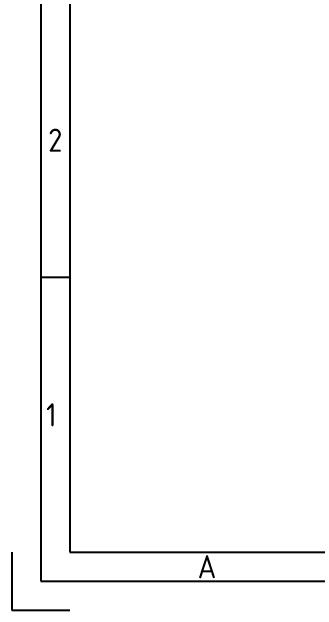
# Model space of a CAD drawing. Header units: millimetres. Extents: x 28040 to 97772, y -4599999986130 to 21571.
# Drawn here: x 63905 to 66612, y 10759 to 16061 of the extents above; entities that cross this region are included whole.
import ezdxf
from ezdxf.enums import TextEntityAlignment as Align

# ---------------------------------------------------------------- set-up
doc = ezdxf.new("R2010")
doc.units = ezdxf.units.MM
doc.header["$LTSCALE"] = 200
doc.header["$MEASUREMENT"] = 0
doc.styles.add('ISOCP', font='isocp.shx')

msp = doc.modelspace()

# ---------------------------------------------------------------- linework, layer by layer
at = {"color": 0}
for p, q in [((64160.9, 21267.3), (64160.9, 11014.9)), ((64417.2, 21011), (64417.2, 11271.3)), ((64417.2, 13706.2), (64160.9, 13706.2)), ((63904.6, 11271.3), (63904.6, 10758.6)), ((64417.2, 11271.3), (78789.6, 11271.3)), ((64160.9, 11014.9), (79045.9, 11014.9)), ((63904.6, 10758.6), (64417.2, 10758.6))]:
    msp.add_line(p, q, dxfattribs=at)

# ---------------------------------------------------------------- texts
at = {"color": 0, "style": 'ISOCP'}
for s, p in [('2', (64289, 14923.7)), ('1', (64253.8, 12488.7)), ('A', (65635.5, 11143.1))]:
    msp.add_text(s, height=205, dxfattribs=at).set_placement(p, align=Align.MIDDLE)

doc.saveas('drawing.dxf')
